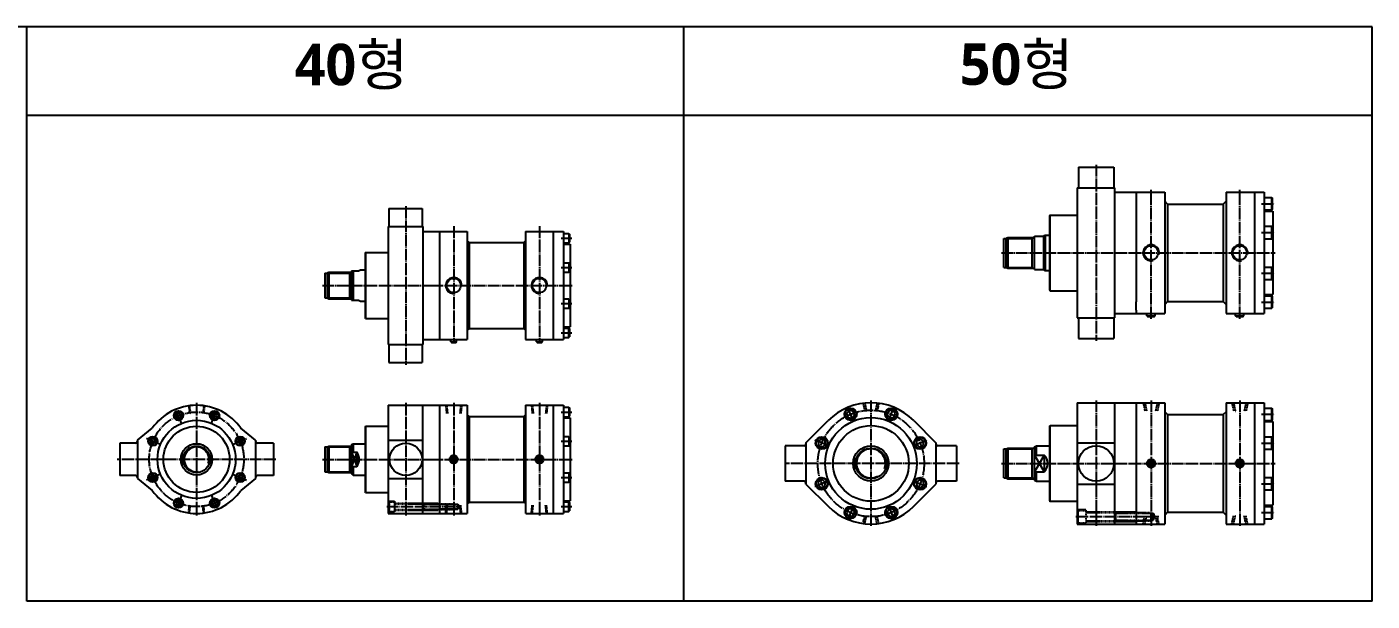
# Model space of a CAD drawing. Extents: x 0 to 5057, y -1057 to 1388.
# Drawn here: x 2782 to 5057, y 0 to 971 of the extents above; entities that cross this region are included whole.
import ezdxf

# ---------------------------------------------------------------- set-up
doc = ezdxf.new("R2010")
doc.units = 0
doc.header["$PDMODE"] = 1
for name, pattern in [('CENTER', [24, 20, -1.5, 1, -1.5]), ('HIDDEN', [5, 3.5, -1.5]), ('HIDDENX2', [0.75, 0.5, -0.25])]:
    doc.linetypes.add(name, pattern=pattern)
doc.layers.get('0').update_dxf_attribs({"linetype": 'CONTINUOUS'})
doc.layers.get('DEFPOINTS').update_dxf_attribs({"linetype": 'CONTINUOUS'})
doc.layers.add('HIDDEN', color=2, linetype='HIDDEN')
doc.layers.add('ML', color=3, linetype='CONTINUOUS')
doc.styles.add('문자', font='romans.shx')

msp = doc.modelspace()

# ---------------------------------------------------------------- linework, layer by layer
for p, q in [((5057.3, 971), (0, 971)), ((2781.8, 0), (2781.8, 971)), ((3893.3, 0), (3893.3, 971)), ((5057.3, 0), (5057.3, 971)), ((5057.3, 821), (2781.8, 821)), ((5057.3, 0), (2781.8, 0))]:
    msp.add_line(p, q)
at = {"layer": 'DEFPOINTS', "color": 0, "linetype": 'ByBlock'}
for p in [(4706.5, 691.4), (3526.8, 625.2), (3346, 507.2), (4706.5, 486.4), (3526.8, 442.2), (3526.8, 331.2), (3622.3, 312.2), (4805.5, 315.3), (3285.8, 260.7), (3330.8, 264.5), (3017.7, 239.7), (3622.8, 167.2), (3526.8, 148.2), (4805.5, 150.3), (4874.5, 130.3)]:
    msp.add_point(p, dxfattribs=at)
at = {"layer": 'HIDDEN', "linetype": 'HIDDENX2'}
for p, q in [((3055.4, 330.2), (3056.8, 317.2)), ((3056.9, 330.4), (3058.3, 317.2)), ((3080.7, 330.4), (3079.3, 317.2)), ((3082.2, 330.2), (3080.8, 317.2)), ((3490.3, 331.2), (3491.8, 317.2)), ((3491.8, 331.2), (3493.3, 317.2)), ((3515.8, 331.2), (3514.3, 317.2)), ((3517.3, 331.2), (3515.8, 317.2)), ((3635.3, 331.2), (3636.8, 317.2)), ((3636.8, 331.2), (3638.3, 317.2)), ((3660.8, 331.2), (3659.3, 317.2)), ((3662.3, 331.2), (3660.8, 317.2)), ((4196.2, 334.5), (4199.1, 321.3)), ((4199.2, 334.8), (4202.1, 321.3)), ((4219.9, 334.8), (4217.1, 321.3)), ((4222.9, 334.5), (4220.1, 321.3)), ((4670, 335.3), (4673, 321.3)), ((4673, 335.3), (4676, 321.3)), ((4694, 335.3), (4691, 321.3)), ((4697, 335.3), (4694, 321.3)), ((4820, 335.3), (4823, 321.3)), ((4823, 335.3), (4826, 321.3)), ((4844, 335.3), (4841, 321.3)), ((4847, 335.3), (4844, 321.3)), ((3055.4, 149.2), (3056.8, 162.2)), ((3056.9, 149), (3058.3, 162.2)), ((3080.7, 149), (3079.3, 162.2)), ((3082.2, 149.2), (3080.8, 162.2)), ((3392.8, 168.7), (3403.8, 168.7)), ((3394.8, 167.7), (3393.8, 166.7)), ((3393.8, 166.7), (3393.8, 152.7)), ((3394.8, 167.7), (3403.8, 167.7)), ((3394.8, 167.7), (3394.8, 151.7)), ((3403.8, 168.7), (3403.8, 150.7)), ((3403.8, 165.5), (3479.8, 165.5)), ((3403.8, 164.7), (3504.6, 164.7)), ((3453.2, 164), (3451.9, 164.7)), ((3453.2, 164.7), (3453.2, 154.7)), ((3453.2, 164), (3510.9, 164)), ((3490.3, 148.2), (3491.8, 162.2)), ((3491.8, 148.2), (3493.3, 162.2)), ((3504.6, 164.7), (3504.6, 154.7)), ((3505.4, 164), (3504.6, 164.7)), ((3505.4, 164), (3505.4, 155.5)), ((3510.9, 164), (3510.9, 155.5)), ((3510.9, 164), (3512.8, 159.7)), ((3512.8, 159.7), (3510.9, 155.5)), ((3515.8, 148.2), (3514.3, 162.2)), ((3517.3, 148.2), (3515.8, 162.2)), ((3635.3, 148.2), (3636.8, 162.2)), ((3636.8, 148.2), (3638.3, 162.2)), ((3660.8, 148.2), (3659.3, 162.2)), ((3662.3, 148.2), (3660.8, 162.2)), ((3392.8, 150.7), (3403.8, 150.7)), ((3393.8, 152.7), (3394.8, 151.7)), ((3394.8, 151.7), (3403.8, 151.7)), ((3403.8, 154.7), (3504.6, 154.7)), ((3403.8, 154), (3479.8, 154)), ((3453.2, 155.5), (3510.9, 155.5)), ((3510.9, 155.5), (3482, 155.5)), ((3505.4, 155.5), (3504.6, 154.7)), ((4196.2, 131.2), (4199.1, 144.3)), ((4199.2, 130.9), (4202.1, 144.3)), ((4219.9, 130.9), (4217.1, 144.3)), ((4222.9, 131.2), (4220.1, 144.3)), ((4558.5, 154.8), (4573.5, 154.8)), ((4559.5, 153.3), (4573.5, 153.3)), ((4559.5, 153.3), (4559.5, 132.3)), ((4573.5, 130.8), (4573.5, 154.8)), ((4573.5, 150.8), (4658.5, 150.8)), ((4573.5, 149.8), (4683.2, 149.8)), ((4623.3, 148.8), (4622.1, 149.8)), ((4623.3, 136.8), (4622.1, 135.8)), ((4623.3, 149.8), (4623.3, 135.8)), ((4623.3, 148.8), (4687.2, 148.8)), ((4623.3, 136.8), (4687.2, 136.8)), ((4670, 130.3), (4673, 144.3)), ((4673, 130.3), (4676, 144.3)), ((4683.2, 149.8), (4684.2, 148.8)), ((4683.2, 149.8), (4683.2, 135.8)), ((4684.2, 136.8), (4683.2, 135.8)), ((4684.2, 148.8), (4684.2, 136.8)), ((4687.2, 148.8), (4687.2, 136.8)), ((4687.2, 148.8), (4689.7, 142.8)), ((4689.7, 142.8), (4687.2, 136.8)), ((4694, 130.3), (4691, 144.3)), ((4697, 130.3), (4694, 144.3)), ((4820, 130.3), (4823, 144.3)), ((4823, 130.3), (4826, 144.3)), ((4844, 130.3), (4841, 144.3)), ((4847, 130.3), (4844, 144.3)), ((4558.5, 130.8), (4573.5, 130.8)), ((4559.5, 132.3), (4573.5, 132.3)), ((4573.5, 135.8), (4683.2, 135.8)), ((4573.5, 134.8), (4658.5, 134.8))]:
    msp.add_line(p, q, dxfattribs=at)
at = {"layer": 'ML'}
for p, q in [((4560.5, 733.9), (4620.5, 733.9)), ((4560.5, 733.9), (4560.5, 698.9)), ((4620.5, 733.9), (4620.5, 698.9)), ((4558.5, 698.9), (4558.5, 478.9)), ((4558.5, 698.9), (4621.5, 698.9)), ((4621.5, 698.9), (4621.5, 478.9)), ((4621.5, 691.4), (4706.5, 691.4)), ((4658.5, 691.4), (4658.5, 505.9)), ((4706.5, 691.4), (4706.5, 486.4)), ((4810.5, 691.4), (4810.5, 486.4)), ((4810.5, 691.4), (4874.5, 691.4)), ((4858.5, 691.4), (4858.5, 486.4)), ((4874.5, 691.4), (4874.5, 486.4)), ((3394.3, 663.7), (3450.3, 663.7)), ((3394.3, 663.7), (3394.3, 633.7)), ((3450.3, 663.7), (3450.3, 633.7)), ((4711.5, 671.4), (4706.5, 676.4)), ((4711.5, 671.4), (4711.5, 506.4)), ((4711.5, 671.4), (4805.5, 671.4)), ((4810.5, 676.4), (4805.5, 671.4)), ((4805.5, 671.4), (4805.5, 506.4)), ((4874.5, 682.5), (4887.5, 682.5)), ((4874.5, 661.5), (4887.5, 661.5)), ((4887.5, 661.5), (4887.5, 682.5)), ((4887.5, 682.5), (4888.5, 681.5)), ((4888.5, 662.5), (4887.5, 661.5)), ((4888.5, 681.5), (4888.5, 662.5)), ((4511.5, 651.9), (4512.5, 652.9)), ((4511.5, 651.9), (4511.5, 525.9)), ((4512.5, 524.9), (4512.5, 652.9)), ((4512.5, 652.9), (4558.5, 652.9)), ((4874.5, 659.5), (4889.5, 659.5)), ((4889.5, 659.5), (4889.5, 518.2)), ((3392.8, 633.7), (3392.8, 433.7)), ((3392.8, 633.7), (3451.8, 633.7)), ((3451.8, 633.7), (3451.8, 433.7)), ((3451.8, 625.2), (3482.2, 625.2)), ((3465.5, 625.2), (3526.8, 625.2)), ((3479.8, 625.2), (3479.8, 442.2)), ((3526.8, 625.2), (3526.8, 442.2)), ((3526.8, 625.2), (3526.8, 442.2)), ((3625.3, 625.2), (3689.8, 625.2)), ((3625.3, 625.2), (3625.3, 442.2)), ((3672.3, 625.2), (3672.3, 442.2)), ((3689.8, 625.2), (3689.8, 442.2)), ((3689.8, 621.7), (3698.8, 621.7)), ((3698.8, 621.7), (3698.8, 605.7)), ((3698.8, 621.7), (3699.8, 620.7)), ((3699.8, 620.7), (3699.8, 606.7)), ((4438.5, 613.4), (4441.1, 614.9)), ((4441.1, 614.9), (4486.5, 614.9)), ((4441.1, 614.9), (4441.1, 562.9)), ((4482, 614.9), (4482, 562.9)), ((4486.5, 560.6), (4486.5, 617.1)), ((4486.5, 617.1), (4501.5, 617.1)), ((4501.5, 617.1), (4504.5, 618.9)), ((4501.5, 617.1), (4501.5, 560.6)), ((4504.5, 618.9), (4511.5, 618.9)), ((4504.5, 618.9), (4504.5, 558.9)), ((4874.5, 633.8), (4887.5, 633.8)), ((4887.5, 612.8), (4887.5, 633.8)), ((4887.5, 633.8), (4888.5, 632.8)), ((4888.5, 632.8), (4888.5, 613.8)), ((3529.8, 606.2), (3526.8, 609.2)), ((3529.8, 606.2), (3622.3, 606.2)), ((3529.8, 606.2), (3529.8, 461.2)), ((3622.3, 606.2), (3625.3, 609.2)), ((3622.3, 606.2), (3622.3, 461.2)), ((3689.8, 605.7), (3698.8, 605.7)), ((3689.8, 603.7), (3700.8, 603.7)), ((3698.8, 605.7), (3699.8, 606.7)), ((3700.8, 603.7), (3700.8, 463.7)), ((4434.5, 564.4), (4434.5, 613.4)), ((4434.5, 613.4), (4438.5, 613.4)), ((4438.5, 564.4), (4438.5, 613.4)), ((4874.5, 612.8), (4887.5, 612.8)), ((4888.5, 613.8), (4887.5, 612.8)), ((3354.8, 589.7), (3353.8, 588.7)), ((3353.8, 588.7), (3353.8, 478.7)), ((3354.8, 589.7), (3392.8, 589.7)), ((3354.8, 589.7), (3354.8, 477.7)), ((3622.3, 582.3), (3622.3, 461.2)), ((3625.3, 582.3), (3625.3, 450.7)), ((3625.3, 582.3), (3625.3, 450.7)), ((3689.8, 572.3), (3698.8, 572.3)), ((3698.8, 572.3), (3698.8, 556.3)), ((3698.8, 572.3), (3699.8, 571.3)), ((3699.8, 571.3), (3699.8, 557.3)), ((3285.8, 554.7), (3285.8, 512.7)), ((3285.8, 554.7), (3289.8, 554.7)), ((3289.8, 554.7), (3292.4, 556.2)), ((3289.8, 554.7), (3289.8, 512.7)), ((3292.4, 556.2), (3330.8, 556.2)), ((3292.4, 556.2), (3292.4, 511.2)), ((3327.3, 556.2), (3327.3, 511.2)), ((3330.8, 558.5), (3330.8, 509)), ((3330.8, 558.5), (3343, 558.5)), ((3333.8, 558.5), (3333.8, 509)), ((3343, 558.5), (3346, 560.2)), ((3346, 560.2), (3353.8, 560.2)), ((3689.8, 556.3), (3698.8, 556.3)), ((3698.8, 556.3), (3699.8, 557.3)), ((4434.5, 564.4), (4438.5, 564.4)), ((4438.5, 564.4), (4441.1, 562.9)), ((4441.1, 562.9), (4486.5, 562.9)), ((4486.5, 560.6), (4501.5, 560.6)), ((4501.5, 560.6), (4504.5, 558.9)), ((4504.5, 558.9), (4511.5, 558.9)), ((4874.5, 564.9), (4887.5, 564.9)), ((4887.5, 543.9), (4887.5, 564.9)), ((4887.5, 564.9), (4888.5, 563.9)), ((4888.5, 563.9), (4888.5, 544.9)), ((4511.5, 525.9), (4512.5, 524.9)), ((4512.5, 524.9), (4558.5, 524.9)), ((4874.5, 543.9), (4887.5, 543.9)), ((4888.5, 544.9), (4887.5, 543.9)), ((3285.8, 512.7), (3289.8, 512.7)), ((3289.8, 512.7), (3292.4, 511.2)), ((3292.4, 511.2), (3330.8, 511.2)), ((3330.8, 509), (3343, 509)), ((3343, 509), (3346, 507.2)), ((3346, 507.2), (3353.8, 507.2)), ((3689.8, 511.1), (3698.8, 511.1)), ((3698.8, 511.1), (3698.8, 495.1)), ((3698.8, 511.1), (3699.8, 510.1)), ((3699.8, 510.1), (3699.8, 496.1)), ((4658.5, 491.9), (4658.5, 505.9)), ((4711.5, 506.4), (4706.5, 501.4)), ((4711.5, 506.4), (4805.5, 506.4)), ((4805.5, 506.4), (4810.5, 501.4)), ((4874.5, 518.2), (4889.5, 518.2)), ((4874.5, 516.2), (4887.5, 516.2)), ((4887.5, 495.2), (4887.5, 516.2)), ((4887.5, 516.2), (4888.5, 515.2)), ((4888.5, 515.2), (4888.5, 496.2)), ((3354.8, 477.7), (3353.8, 478.7)), ((3689.8, 495.1), (3698.8, 495.1)), ((3698.8, 495.1), (3699.8, 496.1)), ((4558.5, 478.9), (4621.5, 478.9)), ((4560.5, 478.9), (4560.5, 443.9)), ((4620.5, 478.9), (4620.5, 443.9)), ((4621.5, 491.9), (4621.5, 486.4)), ((4621.5, 486.4), (4706.5, 486.4)), ((4658.5, 491.9), (4658.5, 486.4)), ((4676.5, 482.4), (4676.5, 486.4)), ((4676.5, 482.4), (4677.5, 481.4)), ((4676.5, 482.4), (4690.5, 482.4)), ((4677.5, 481.4), (4689.5, 481.4)), ((4689.5, 481.4), (4690.5, 482.4)), ((4690.5, 482.4), (4690.5, 486.4)), ((4810.5, 486.4), (4874.5, 486.4)), ((4826.5, 482.4), (4826.5, 486.4)), ((4827.5, 481.4), (4826.5, 482.4)), ((4826.5, 482.4), (4840.5, 482.4)), ((4827.5, 481.4), (4839.5, 481.4)), ((4839.5, 481.4), (4840.5, 482.4)), ((4840.5, 482.4), (4840.5, 486.4)), ((4874.5, 495.2), (4887.5, 495.2)), ((4888.5, 496.2), (4887.5, 495.2)), ((3354.8, 477.7), (3392.8, 477.7)), ((3529.8, 461.2), (3526.8, 458.2)), ((3529.8, 461.2), (3622.3, 461.2)), ((3622.3, 461.2), (3625.3, 458.2)), ((3689.8, 463.7), (3700.8, 463.7)), ((3689.8, 461.7), (3698.8, 461.7)), ((3698.8, 445.7), (3698.8, 461.7)), ((3698.8, 461.7), (3699.8, 460.7)), ((3699.8, 460.7), (3699.8, 446.7)), ((3392.8, 433.7), (3451.8, 433.7)), ((3394.3, 433.7), (3394.3, 403.7)), ((3450.3, 433.7), (3450.3, 403.7)), ((3451.8, 442.2), (3526.8, 442.2)), ((3498.8, 438.2), (3498.8, 442.2)), ((3498.8, 438.2), (3499.8, 437.2)), ((3498.8, 438.2), (3508.8, 438.2)), ((3499.8, 437.2), (3507.8, 437.2)), ((3507.8, 437.2), (3508.8, 438.2)), ((3508.8, 438.2), (3508.8, 442.2)), ((3625.3, 442.2), (3689.8, 442.2)), ((3643.8, 438.2), (3643.8, 442.2)), ((3643.8, 438.2), (3644.8, 437.2)), ((3643.8, 438.2), (3653.8, 438.2)), ((3644.8, 437.2), (3652.8, 437.2)), ((3652.8, 437.2), (3653.8, 438.2)), ((3653.8, 438.2), (3653.8, 442.2)), ((3689.8, 445.7), (3698.8, 445.7)), ((3698.8, 445.7), (3699.8, 446.7)), ((4560.5, 443.9), (4620.5, 443.9)), ((3394.3, 403.7), (3450.3, 403.7)), ((3392.8, 331.2), (3482.2, 331.2)), ((3392.8, 331.2), (3392.8, 148.2)), ((3450.8, 331.2), (3450.8, 148.2)), ((3465.5, 331.2), (3526.8, 331.2)), ((3479.8, 331.2), (3479.8, 148.2)), ((3526.8, 331.2), (3526.8, 148.2)), ((3526.8, 331.2), (3526.8, 148.2)), ((3625.3, 331.2), (3625.3, 148.2)), ((3625.3, 331.2), (3689.8, 331.2)), ((3625.3, 331.2), (3625.3, 148.2)), ((3672.3, 331.2), (3672.3, 148.2)), ((3672.3, 331.2), (3672.3, 148.2)), ((3689.8, 331.2), (3689.8, 148.2)), ((3689.8, 327.7), (3698.8, 327.7)), ((3698.8, 327.7), (3699.8, 326.7)), ((3698.8, 327.7), (3698.8, 311.7)), ((3699.8, 326.7), (3699.8, 312.7)), ((4558.5, 335.3), (4706.5, 335.3)), ((4558.5, 335.3), (4558.5, 130.3)), ((4621.5, 335.3), (4621.5, 130.3)), ((4658.5, 335.3), (4658.5, 130.3)), ((4706.5, 335.3), (4706.5, 130.3)), ((4711.5, 315.3), (4706.5, 320.3)), ((4810.5, 320.3), (4805.5, 315.3)), ((4810.5, 335.3), (4874.5, 335.3)), ((4810.5, 335.3), (4810.5, 130.3)), ((4858.5, 335.3), (4858.5, 130.3)), ((4874.5, 335.3), (4874.5, 130.3)), ((4874.5, 326.5), (4887.5, 326.5)), ((4887.5, 305.5), (4887.5, 326.5)), ((4887.5, 326.5), (4888.5, 325.5)), ((4888.5, 325.5), (4888.5, 306.5)), ((3529.8, 312.2), (3526.8, 315.2)), ((3529.8, 312.2), (3622.3, 312.2)), ((3529.8, 312.2), (3529.8, 167.2)), ((3622.3, 312.2), (3625.3, 315.2)), ((3622.3, 312.2), (3622.3, 167.2)), ((3689.8, 311.7), (3698.8, 311.7)), ((3689.8, 309.7), (3700.8, 309.7)), ((3698.8, 311.7), (3699.8, 312.7)), ((3700.8, 309.7), (3700.8, 169.7)), ((4099.6, 267.8), (4137.1, 305.3)), ((4282, 305.3), (4319.6, 267.8)), ((4511.5, 295.8), (4512.5, 296.8)), ((4511.5, 295.8), (4511.5, 169.8)), ((4512.5, 296.8), (4558.5, 296.8)), ((4512.5, 168.8), (4512.5, 296.8)), ((4711.5, 315.3), (4805.5, 315.3)), ((4711.5, 315.3), (4711.5, 150.3)), ((4805.5, 315.3), (4805.5, 150.3)), ((4874.5, 305.5), (4887.5, 305.5)), ((4874.5, 303.5), (4889.5, 303.5)), ((4888.5, 306.5), (4887.5, 305.5)), ((4889.5, 303.5), (4889.5, 162.2)), ((2968.8, 272.2), (2994, 292.4)), ((3168.8, 272.2), (3143.7, 292.4)), ((3353.8, 294.7), (3353.8, 184.7)), ((3354.8, 295.7), (3392.8, 295.7)), ((3354.8, 295.7), (3354.8, 183.7)), ((3689.8, 278.3), (3698.8, 278.3)), ((3698.8, 278.3), (3698.8, 262.3)), ((3698.8, 278.3), (3699.8, 277.3)), ((3699.8, 277.3), (3699.8, 263.3)), ((4874.5, 277.8), (4887.5, 277.8)), ((4887.5, 256.8), (4887.5, 277.8)), ((4887.5, 277.8), (4888.5, 276.8)), ((4888.5, 276.8), (4888.5, 257.8)), ((2938.8, 267.2), (2938.8, 212.2)), ((2965.8, 267.2), (2938.8, 267.2)), ((2968.8, 272.2), (2968.8, 270.2)), ((2968.8, 272.2), (2968.8, 207.2)), ((3168.8, 272.2), (3168.8, 270.2)), ((3168.8, 272.2), (3168.8, 207.2)), ((3198.8, 267.2), (3171.8, 267.2)), ((3198.8, 267.2), (3198.8, 212.2)), ((3285.8, 260.7), (3285.8, 218.7)), ((3285.8, 260.7), (3289.8, 260.7)), ((3289.8, 260.7), (3292.4, 262.2)), ((3289.8, 260.7), (3289.8, 218.7)), ((3292.4, 262.2), (3330.8, 262.2)), ((3292.4, 262.2), (3292.4, 217.2)), ((3327.3, 262.2), (3327.3, 217.2)), ((3330.8, 264.5), (3333.8, 266.2)), ((3330.8, 264.5), (3330.8, 215)), ((3330.8, 252.1), (3340.1, 252.1)), ((3333.8, 266.2), (3353.8, 266.2)), ((3333.8, 266.2), (3333.8, 252.1)), ((3340.1, 252.1), (3340.1, 227.4)), ((3392.8, 272.2), (3450.8, 272.2)), ((3689.8, 262.3), (3698.8, 262.3)), ((3698.8, 262.3), (3699.8, 263.3)), ((4064.6, 262.8), (4064.6, 202.8)), ((4096.6, 262.8), (4064.6, 262.8)), ((4099.6, 267.8), (4099.6, 265.8)), ((4099.6, 267.8), (4099.6, 197.8)), ((4319.6, 267.8), (4319.6, 265.8)), ((4319.6, 267.8), (4319.6, 197.8)), ((4354.6, 262.8), (4322.6, 262.8)), ((4354.6, 262.8), (4354.6, 202.8)), ((4434.5, 208.3), (4434.5, 257.3)), ((4434.5, 257.3), (4438.5, 257.3)), ((4438.5, 257.3), (4441.1, 258.8)), ((4438.5, 208.3), (4438.5, 257.3)), ((4441.1, 258.8), (4486.5, 258.8)), ((4441.1, 258.8), (4441.1, 206.8)), ((4482, 258.8), (4482, 206.8)), ((4486.5, 261.1), (4489.5, 262.8)), ((4486.5, 204.6), (4486.5, 261.1)), ((4489.5, 262.8), (4511.5, 262.8)), ((4489.5, 246.8), (4489.5, 262.8)), ((4558.5, 267.8), (4621.5, 267.8)), ((4874.5, 256.8), (4887.5, 256.8)), ((4888.5, 257.8), (4887.5, 256.8)), ((3043.8, 248.5), (3043.8, 230.9)), ((3093.8, 248.5), (3093.8, 230.9)), ((4181.1, 242.2), (4181.1, 223.5)), ((4238.1, 242.2), (4238.1, 223.5)), ((4486.5, 246.8), (4502.7, 246.8)), ((4502.7, 246.8), (4502.7, 218.8)), ((2965.8, 212.2), (2938.8, 212.2)), ((2968.8, 209.2), (2968.8, 207.2)), ((2968.8, 207.2), (2994, 187.1)), ((3168.8, 207.2), (3143.7, 187.1)), ((3168.8, 209.2), (3168.8, 207.2)), ((3198.8, 212.2), (3171.8, 212.2)), ((3285.8, 218.7), (3289.8, 218.7)), ((3289.8, 218.7), (3292.4, 217.2)), ((3292.4, 217.2), (3330.8, 217.2)), ((3330.8, 227.4), (3340.1, 227.4)), ((3330.8, 215), (3333.8, 213.2)), ((3333.8, 227.4), (3333.8, 213.2)), ((3333.8, 213.2), (3353.8, 213.2)), ((3392.8, 207.2), (3450.8, 207.2)), ((3689.8, 217.1), (3698.8, 217.1)), ((3698.8, 217.1), (3698.8, 201.1)), ((3698.8, 217.1), (3699.8, 216.1)), ((3699.8, 216.1), (3699.8, 202.1)), ((4434.5, 208.3), (4438.5, 208.3)), ((4438.5, 208.3), (4441.1, 206.8)), ((4441.1, 206.8), (4486.5, 206.8)), ((4486.5, 218.8), (4502.7, 218.8)), ((4489.5, 202.8), (4489.5, 218.8)), ((4874.5, 208.9), (4887.5, 208.9)), ((4887.5, 187.9), (4887.5, 208.9)), ((4887.5, 208.9), (4888.5, 207.9)), ((4888.5, 207.9), (4888.5, 188.9)), ((3354.8, 183.7), (3353.8, 184.7)), ((3354.8, 183.7), (3392.8, 183.7)), ((3689.8, 201.1), (3698.8, 201.1)), ((3698.8, 201.1), (3699.8, 202.1)), ((4096.6, 202.8), (4064.6, 202.8)), ((4099.6, 197.8), (4099.6, 199.8)), ((4099.6, 197.8), (4137.1, 160.4)), ((4282, 160.4), (4319.6, 197.8)), ((4319.6, 199.8), (4319.6, 197.8)), ((4354.6, 202.8), (4322.6, 202.8)), ((4486.5, 204.6), (4489.5, 202.8)), ((4489.5, 202.8), (4511.5, 202.8)), ((4558.5, 197.8), (4621.5, 197.8)), ((4874.5, 187.9), (4887.5, 187.9)), ((4888.5, 188.9), (4887.5, 187.9)), ((3529.8, 167.2), (3526.8, 164.2)), ((3529.8, 167.2), (3622.8, 167.2)), ((3622.8, 167.2), (3625.8, 164.2)), ((3689.8, 169.7), (3700.8, 169.7)), ((3689.8, 167.7), (3698.8, 167.7)), ((3698.8, 167.7), (3699.8, 166.7)), ((3698.8, 151.7), (3698.8, 167.7)), ((3699.8, 166.7), (3699.8, 152.7)), ((4511.5, 169.8), (4512.5, 168.8)), ((4512.5, 168.8), (4558.5, 168.8)), ((4874.5, 162.2), (4889.5, 162.2)), ((4874.5, 160.2), (4887.5, 160.2)), ((4887.5, 139.2), (4887.5, 160.2)), ((4887.5, 160.2), (4888.5, 159.2)), ((3392.8, 148.2), (3526.8, 148.2)), ((3625.8, 148.2), (3689.8, 148.2)), ((3689.8, 151.7), (3698.8, 151.7)), ((3698.8, 151.7), (3699.8, 152.7)), ((4711.5, 150.3), (4706.5, 145.3)), ((4711.5, 150.3), (4805.5, 150.3)), ((4805.5, 150.3), (4810.5, 145.3)), ((4874.5, 139.2), (4887.5, 139.2)), ((4888.5, 140.2), (4887.5, 139.2)), ((4888.5, 159.2), (4888.5, 140.2)), ((4558.5, 130.3), (4706.5, 130.3)), ((4621.5, 135.8), (4621.5, 130.3)), ((4810.5, 130.3), (4874.5, 130.3))]:
    msp.add_line(p, q, dxfattribs=at)
at = {"layer": 'ML', "color": 1, "linetype": 'CENTER'}
for p, q in [((4590.5, 737.9), (4590.5, 439.9)), ((4683.5, 477.4), (4683.5, 695.4)), ((4833.5, 477.4), (4833.5, 695.4)), ((3422.8, 667.7), (3422.8, 399.7)), ((4870.5, 672), (4892.5, 672)), ((3503.8, 634.2), (3503.8, 435.4)), ((3648.8, 634.2), (3648.8, 435.9)), ((4870.5, 623.3), (4892.5, 623.3)), ((3685.8, 613.7), (3703.8, 613.7)), ((4430.5, 588.9), (4893.5, 588.9)), ((3685.8, 564.3), (3703.8, 564.3)), ((4870.5, 554.4), (4892.5, 554.4)), ((3281.8, 533.7), (3482.2, 533.7)), ((3465.5, 533.7), (3704.8, 533.7)), ((3685.8, 503.1), (3703.8, 503.1)), ((4870.5, 505.7), (4892.5, 505.7)), ((3685.8, 453.7), (3703.8, 453.7)), ((3043.6, 300.7), (3033.8, 324.3)), ((3068.8, 335.2), (3068.8, 144.2)), ((3094.1, 300.7), (3103.8, 324.3)), ((3422.8, 335.2), (3422.8, 144.2)), ((3503.8, 335.2), (3503.8, 144.2)), ((3648.8, 335.2), (3648.8, 144.2)), ((3685.8, 319.7), (3703.8, 319.7)), ((4179.9, 304.4), (4170.3, 327.5)), ((4209.6, 339.3), (4209.6, 126.3)), ((4239.2, 304.4), (4248.8, 327.5)), ((4590.5, 339.3), (4590.5, 127.1)), ((4683.5, 339.3), (4683.5, 126.8)), ((4833.5, 339.3), (4833.5, 126.4)), ((4870.5, 316), (4892.5, 316)), ((3129.8, 265), (3153.4, 274.7)), ((3685.8, 270.3), (3703.8, 270.3)), ((4138, 262.5), (4114.9, 272.1)), ((4281.2, 262.5), (4304.3, 272.1)), ((4870.5, 267.3), (4892.5, 267.3)), ((3202.8, 239.7), (2934.8, 239.7)), ((3281.8, 239.7), (3482.2, 239.7)), ((3465.5, 239.7), (3704.8, 239.7)), ((4358.6, 232.8), (4063.1, 232.8)), ((4430.5, 232.8), (4893.5, 232.8)), ((3685.8, 209.1), (3703.8, 209.1)), ((4138, 203.2), (4114.9, 193.6)), ((4281.2, 203.2), (4304.3, 193.6)), ((4870.5, 198.4), (4892.5, 198.4)), ((3043.6, 178.8), (3033.8, 155.2)), ((3094.1, 178.8), (3103.8, 155.2)), ((3390.7, 159.7), (3512.7, 159.7)), ((3685.8, 159.7), (3703.8, 159.7)), ((4179.9, 161.2), (4170.3, 138.1)), ((4239.2, 161.2), (4248.8, 138.1)), ((4556.4, 142.8), (4696.8, 142.8)), ((4870.5, 149.7), (4892.5, 149.7))]:
    msp.add_line(p, q, dxfattribs=at)
at = {"layer": 'ML', "color": 7}
for p, q in [((4482, 613.4), (4484.6, 614.9)), ((4434.5, 613.4), (4482, 613.4)), ((3285.8, 554.7), (3327.3, 554.7)), ((3327.3, 554.7), (3329.9, 556.2)), ((4434.5, 564.4), (4482, 564.4)), ((4482, 564.4), (4484.6, 562.9)), ((3285.8, 512.7), (3327.3, 512.7)), ((3327.3, 512.7), (3329.9, 511.2)), ((3451.8, 442.2), (3482.2, 442.2)), ((3354.8, 295.7), (3353.8, 294.7)), ((3285.8, 260.7), (3327.3, 260.7)), ((3327.3, 260.7), (3329.9, 262.2)), ((3340.1, 252.1), (3330.8, 227.4)), ((3330.8, 252.1), (3340.1, 227.4)), ((4434.5, 257.3), (4482, 257.3)), ((4482, 257.3), (4484.6, 258.8)), ((4502.7, 246.8), (4486.5, 218.8)), ((4486.5, 246.8), (4502.7, 218.8)), ((3285.8, 218.7), (3327.3, 218.7)), ((3327.3, 218.7), (3329.9, 217.2)), ((4434.5, 208.3), (4482, 208.3)), ((4482, 208.3), (4484.6, 206.8))]:
    msp.add_line(p, q, dxfattribs=at)
at = {"layer": 'ML', "color": 1}
for p, q in [((3007.8, 265), (2984.3, 274.7)), ((3007.8, 214.5), (2984.3, 204.7)), ((3129.8, 214.5), (3153.4, 204.7))]:
    msp.add_line(p, q, dxfattribs=at)
at = {"layer": 'ML'}
for points in [[(4179.5, 321.3), (4172.7, 322.5), (4168.3, 317.1), (4170.7, 310.6), (4177.6, 309.5), (4182, 314.9)], [(4250.9, 316.7), (4246.9, 322.3), (4240, 321.6), (4237.1, 315.3), (4241.1, 309.7), (4248, 310.4)], [(3041.1, 317.2), (3036.5, 317.9), (3033.6, 314.4), (3035.3, 310), (3039.9, 309.3), (3042.8, 312.9)], [(3104, 314.1), (3101.3, 317.9), (3096.7, 317.4), (3094.8, 313.1), (3097.6, 309.4), (3102.2, 309.9)], [(2994.4, 274.9), (2990.7, 272.2), (2991.2, 267.6), (2995.4, 265.7), (2999.1, 268.5), (2998.6, 273.1)], [(3146.3, 267.4), (3147, 272), (3143.4, 274.9), (3139.1, 273.2), (3138.4, 268.7), (3142, 265.8)], [(4125.7, 274.2), (4120.1, 270.2), (4120.8, 263.3), (4127.1, 260.4), (4132.7, 264.4), (4132, 271.3)], [(4298.1, 262.9), (4299.2, 269.7), (4293.8, 274.1), (4287.4, 271.7), (4286.2, 264.8), (4291.6, 260.4)], [(3503.8, 237.2), (3506, 238.5), (3506, 241), (3503.8, 242.2), (3501.6, 241), (3501.6, 238.5)], [(3648.8, 237.2), (3651, 238.5), (3651, 241), (3648.8, 242.2), (3646.6, 241), (3646.6, 238.5)], [(4686, 234.3), (4683.5, 235.7), (4681, 234.3), (4681, 231.4), (4683.5, 230), (4686, 231.4)], [(4836, 234.3), (4833.5, 235.7), (4831, 234.3), (4831, 231.4), (4833.5, 230), (4836, 231.4)], [(2991.3, 212), (2990.6, 207.5), (2994.2, 204.5), (2998.5, 206.2), (2999.2, 210.8), (2995.6, 213.7)], [(3143.2, 204.5), (3147, 207.2), (3146.5, 211.8), (3142.2, 213.7), (3138.5, 211), (3139, 206.4)], [(4121.1, 202.8), (4119.9, 196), (4125.3, 191.6), (4131.8, 194), (4132.9, 200.8), (4127.5, 205.2)], [(4293.4, 191.5), (4299, 195.5), (4298.3, 202.4), (4292, 205.3), (4286.4, 201.3), (4287.1, 194.4)], [(3033.6, 165.3), (3036.3, 161.6), (3040.9, 162.1), (3042.8, 166.3), (3040.1, 170), (3035.5, 169.6)], [(3096.5, 162.2), (3101.1, 161.5), (3104, 165.1), (3102.3, 169.4), (3097.8, 170.1), (3094.9, 166.5)], [(4168.2, 149), (4172.3, 143.4), (4179.2, 144.1), (4182, 150.4), (4178, 156), (4171.1, 155.3)], [(4239.6, 144.3), (4246.4, 143.2), (4250.8, 148.6), (4248.4, 155.1), (4241.6, 156.2), (4237.2, 150.8)]]:
    msp.add_lwpolyline(points, close=True, dxfattribs=at)
for centre, radius in [((4683.5, 588.9), 12), ((4833.5, 588.9), 12), ((3503.8, 533.7), 12), ((3648.8, 533.7), 12), ((3038.2, 313.6), 8), ((3038.2, 313.6), 7), ((3099.4, 313.6), 8), ((3099.4, 313.6), 7), ((4175.1, 316), 10.5), ((4175.1, 316), 9.5), ((4244, 316), 10.5), ((4244, 316), 9.5), ((3068.8, 239.7), 66), ((4209.6, 232.8), 77.5), ((4209.6, 232.8), 64), ((2994.9, 270.3), 8), ((2994.9, 270.3), 7), ((3068.8, 239.7), 56), ((3142.7, 270.3), 8), ((3142.7, 270.3), 7), ((4126.4, 267.3), 10.5), ((4126.4, 267.3), 9.5), ((4292.7, 267.3), 10.5), ((4292.7, 267.3), 9.5), ((3068.8, 239.7), 26.5), ((3068.8, 239.7), 22.5), ((3422.8, 239.7), 27.5), ((4209.6, 232.8), 30), ((4209.6, 232.8), 26), ((4590.5, 232.8), 30), ((3503.8, 239.7), 7), ((3503.8, 239.7), 5.5), ((3503.8, 239.7), 5), ((3648.8, 239.7), 7), ((3648.8, 239.7), 5.5), ((3648.8, 239.7), 5), ((4683.5, 232.8), 7), ((4683.5, 232.8), 5.5), ((4683.5, 232.8), 5), ((4833.5, 232.9), 6.95), ((4833.5, 232.8), 5.5), ((4833.5, 232.8), 5), ((2994.9, 209.1), 8), ((2994.9, 209.1), 7), ((3142.7, 209.1), 8), ((3142.7, 209.1), 7), ((4126.4, 198.4), 10.5), ((4126.4, 198.4), 9.5), ((4292.7, 198.4), 10.5), ((4292.7, 198.4), 9.5), ((3038.2, 165.8), 8), ((3038.2, 165.8), 7), ((3099.4, 165.8), 8), ((3099.4, 165.8), 7), ((4175.1, 149.7), 10.5), ((4244, 149.7), 10.5), ((4175.1, 149.7), 9.5), ((4244, 149.7), 9.5)]:
    msp.add_circle(centre, radius, dxfattribs=at)
at = {"layer": 'ML', "color": 1, "linetype": 'CENTER'}
for centre, radius in [((3068.8, 239.7), 80), ((4209.6, 232.8), 90)]:
    msp.add_circle(centre, radius, dxfattribs=at)
at = {"layer": 'ML', "color": 7}
for centre, radius, start, end in [((4683.5, 588.9), 13.5, 346.3766, 285.6427), ((4833.5, 588.9), 13.5, 348.6677, 281.2905), ((3503.8, 533.7), 13.5, 353.1828, 281.4734), ((3648.8, 533.7), 13.5, 353.7167, 281.347), ((3068.8, 239.7), 21, 339.8322, 277.9407), ((4209.6, 232.8), 24.5, 337.9289, 297.3523), ((3503.8, 239.7), 6.5, 326.1623, 283.3946), ((3648.8, 239.7), 6.5, 326.1623, 283.3946), ((4683.5, 232.8), 6.5, 333.6594, 288.5104), ((4833.5, 232.8), 6.5, 339.1133, 290.6551)]:
    msp.add_arc(centre, radius, start, end, dxfattribs=at)
at = {"layer": 'ML'}
for centre, radius, start, end in [((3068.8, 239.7), 91.5, 35.1294, 144.8706), ((4209.6, 232.8), 102.5, 45, 135), ((2965.8, 270.2), 3, 270, 0), ((3171.8, 270.2), 3, 180, 270), ((3322, 239.7), 21.9, 325.5912, 34.4088), ((4096.6, 265.8), 3, 270, 0), ((4322.6, 265.8), 3, 180, 270), ((4490, 232.8), 18.9, 312.2942, 47.7058), ((2965.8, 209.2), 3, 0, 90), ((3171.8, 209.2), 3, 90, 180), ((3068.8, 239.7), 91.5, 215.1294, 324.8706), ((4096.6, 199.8), 3, 0, 90), ((4322.6, 199.8), 3, 90, 180), ((4209.6, 232.8), 102.5, 225, 315)]:
    msp.add_arc(centre, radius, start, end, dxfattribs=at)

# ---------------------------------------------------------------- texts
at = {"char_height": 70, "attachment_point": 1, "style": '문자'}
for s, width, insert in [('{\\fMalgun Gothic|b1|i0|c129|p50;40형}', 202.53, (3234.7, 942.4)), ('{\\fMalgun Gothic|b1|i0|c129|p50;50형}', 236.973, (4359.8, 943))]:
    msp.add_mtext_dynamic_manual_height_columns(s, width=width, gutter_width=16, heights=[-92.9], dxfattribs=dict(at, insert=insert))

doc.saveas('drawing.dxf')
